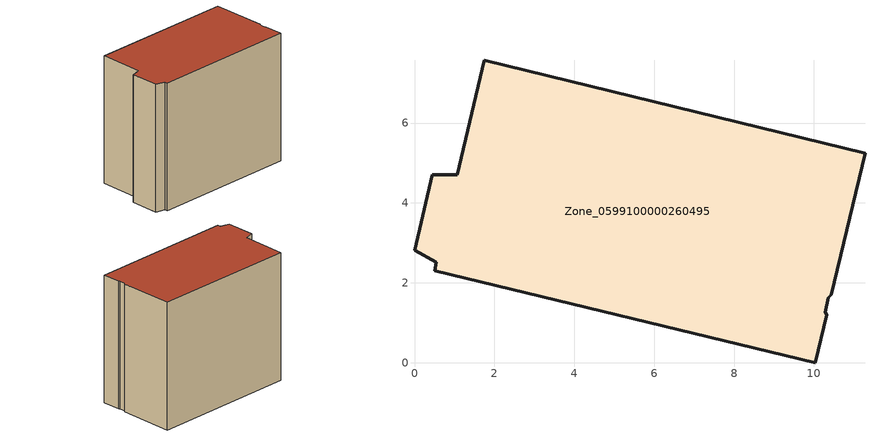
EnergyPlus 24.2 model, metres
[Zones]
Zone_0599100000260495
 floor ground (C_G): 0.55,2.51 0,2.81 0.45,4.7 1.07,4.71 1.75,7.57 11.28,5.25 10.44,1.7 10.36,1.62 10.28,1.27 10.32,1.2 10.04,0 0.5,2.3 z0
 wall outside (C_F): 1.07,4.71 0.45,4.7 0,2.81 0.55,2.51 0.5,2.3 10.04,0 10.32,1.2 10.28,1.27 10.36,1.62 10.44,1.7 11.28,5.25 1.75,7.57 1.07,4.71 z0:8.64
 roof outside (C_R): 10.04,0 10.32,1.2 10.28,1.27 10.36,1.62 10.44,1.7 11.28,5.25 1.75,7.57 1.07,4.71 0.45,4.7 0,2.81 0.55,2.51 0.5,2.3 z8.64
[BUILDING]
Pand.0599100000260495: North Axis=0; Terrain=City; Loads Convergence Tolerance Value=0.04; Temperature Convergence Tolerance Value=0.4; Solar Distribution=FullExterior; Maximum Number of Warmup Days=25; Minimum Number of Warmup Days=1
[Site:Location]
Rotterdam.The.Hague.AP_ZH_NLD Design_Conditions: Latitude=51.96; Longitude=4.45; Time Zone=1; Elevation=-4.5
[SITE:GROUNDTEMPERATURE:BUILDINGSURFACE]
18, 18, 18, 18, 18, 18, 18, 18, 18, 18, 18, 18
[MATERIAL] Thermal Absorptance=0.9; Solar Absorptance=0.7; Visible Absorptance=0.7
Name | Roughness | Thickness | Conductivity | Density | Specific Heat
G.TI.1992-2005 | MediumSmooth | 0.15 | 0.06 | 540 | 1210
F.TI.1992-2005 | Rough | 0.3 | 0.12 | 1920 | 840
R.TI.1992-2005 | MediumRough | 0.2 | 0.08 | 1500 | 1000
[CONSTRUCTION]
C_G: G.TI.1992-2005
C_F: F.TI.1992-2005
C_R: R.TI.1992-2005
[ZONE]
Zone_0599100000260495: Type=1; Multiplier=1; Ceiling Height=Autocalculate; Volume=Autocalculate; Floor Area=autocalculate; Part of Total Floor Area=Yes
[ZONEINFILTRATION:DESIGNFLOWRATE]
Infil_Zone_0599100000260495: Zone or ZoneList or Space or SpaceList=Zone_0599100000260495; Schedule=AlwaysOn; Design Flow Rate Calculation Method=Flow/Area; Flow Rate per Floor Area=0.0015; Constant Term Coefficient=1; Temperature Term Coefficient=0; Velocity Term Coefficient=0; Velocity Squared Term Coefficient=0
[HVACTEMPLATE:ZONE:IDEALLOADSAIRSYSTEM]
Zone_0599100000260495: Maximum Heating Supply Air Temperature=50; Minimum Cooling Supply Air Temperature=13; Maximum Heating Supply Air Humidity Ratio=0.0156; Minimum Cooling Supply Air Humidity Ratio=0.0077; Heating Limit=NoLimit; Cooling Limit=NoLimit; Dehumidification Control Type=ConstantSensibleHeatRatio; Cooling Sensible Heat Ratio=0.7; Dehumidification Setpoint=60; Humidification Control Type=None; Humidification Setpoint=30; Outdoor Air Method=None; Outdoor Air Flow Rate per Person=0.00944; Outdoor Air Flow Rate per Zone Floor Area=0; Outdoor Air Flow Rate per Zone=0; Demand Controlled Ventilation Type=None; Outdoor Air Economizer Type=NoEconomizer; Heat Recovery Type=None; Sensible Heat Recovery Effectiveness=0.7; Latent Heat Recovery Effectiveness=0.65
[ZONECONTROL:THERMOSTAT]
ThermostatControl_Zone_0599100000260495: Zone or ZoneList=Zone_0599100000260495; Control Type Schedule=DualSetpointControlType; Control 1=Thermostat_Zone_0599100000260495; Temperature Difference Between Cutout And Setpoint=0
[THERMOSTATSETPOINT:DUALSETPOINT]
Thermostat_Zone_0599100000260495: Heating Setpoint Temperature Schedule=HeatingSetpoint_Zone_0599100000260495; Cooling Setpoint Temperature Schedule=CoolingSetpoint_Zone_0599100000260495
[SCHEDULE:COMPACT]
HeatingSetpoint_Zone_0599100000260495: Through: 12/31, For: AllDays, Until: 24:00, 21
CoolingSetpoint_Zone_0599100000260495: Through: 12/31, For: AllDays, Until: 24:00, 24
DualSetpointControlType: Through: 12/31, For: AllDays, Until: 24:00, 4
AlwaysOn: Through: 12/31, For: AllDays, Until: 24:00, 1
